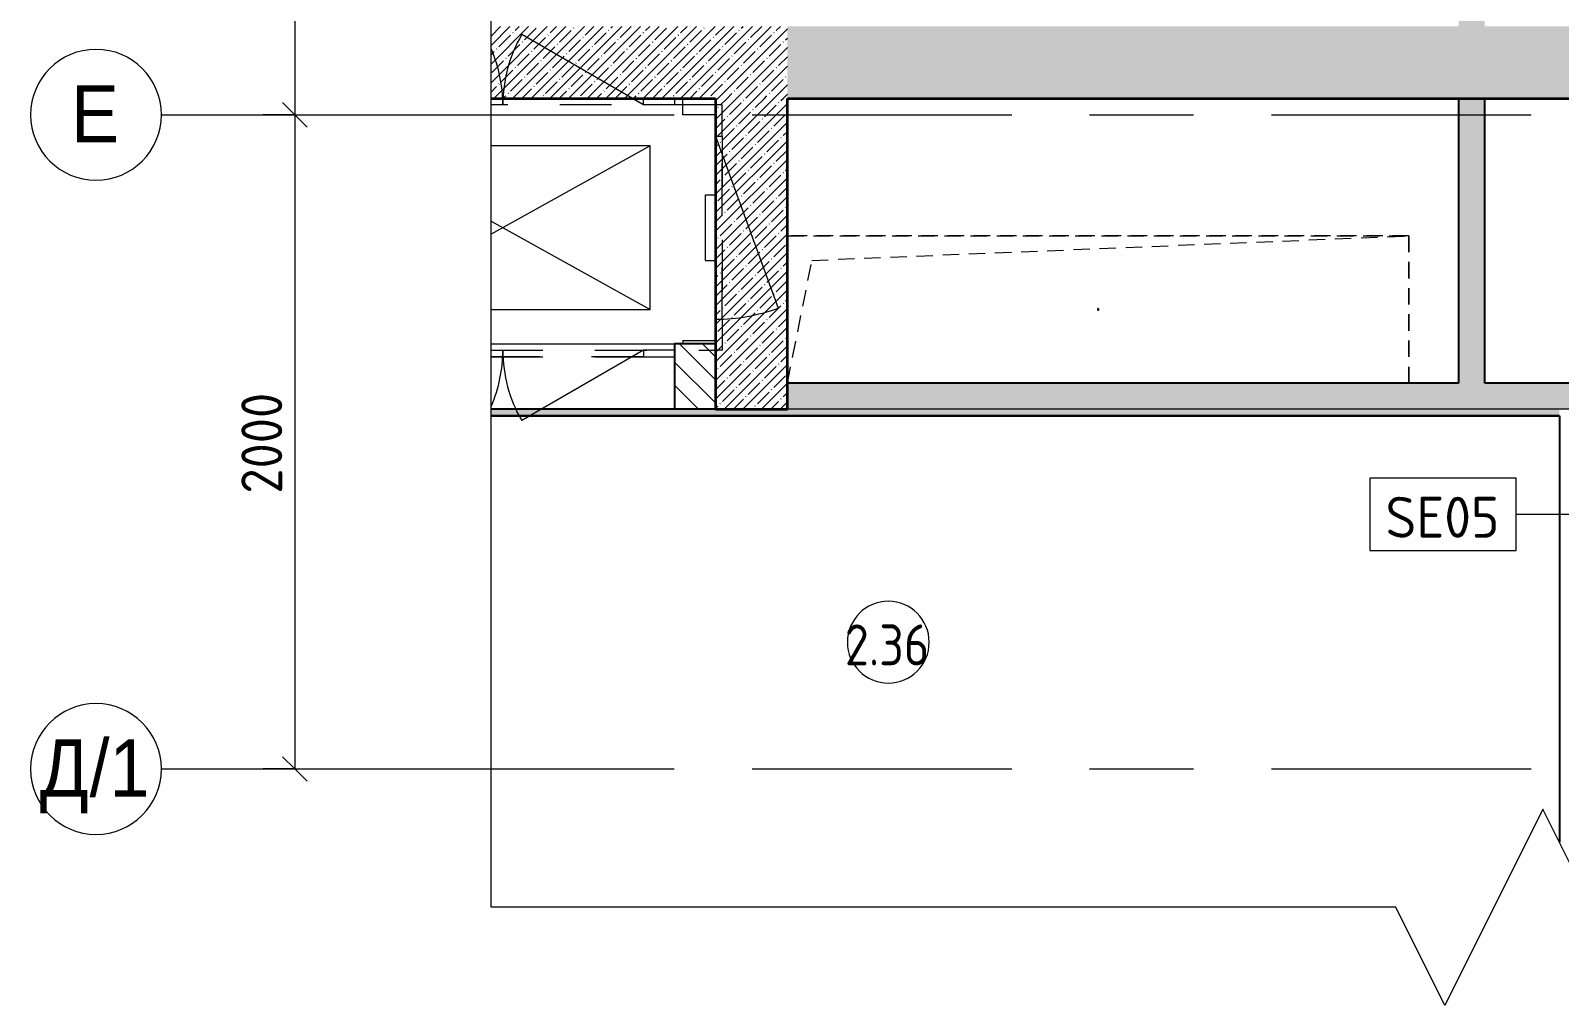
# Model space of a CAD drawing. Header units: millimetres. Extents: x 11693 to 241752, y -8553 to 29926.
# Drawn here: x 217568 to 222242, y 14277 to 17257 of the extents above; entities that cross this region are included whole.
import ezdxf

# ---------------------------------------------------------------- set-up
doc = ezdxf.new("R2010")
doc.units = ezdxf.units.MM
for name, pattern in [('200_ШТРИХ__ш1_п0_6_', [80, 50, -30]), ('Осевая', [1587.5, 317.5, -238.125, 793.75, -238.125]), ('Снесенные', [357.1875, 238.125, -119.0625]), ('Штрих', [317.5, 158.75, -158.75]), ('Штрих короткий', [150, 75, -75])]:
    doc.linetypes.add(name, pattern=pattern)
for name, color, linetype, lineweight in [('A-ANNO-DIMS', 7, 'Continuous', 9), ('A-ANNO-DIMS-50', 7, 'Continuous', 9), ('A-AREA-IDEN', 7, 'Continuous', 9), ('A-DETL-GENF', 7, 'Continuous', 9), ('A-DETL-MBND', 7, '200_ШТРИХ__ш1_п0_6_', 9), ('A-DOOR', 7, 'Continuous', 9), ('A-DOOR-7', 7, 'Штрих короткий', 9), ('A-GENM', 7, 'Continuous', 9), ('A-GENM-5', 7, 'Штрих', 9), ('A-WALL-2', 7, 'Continuous', 9), ('I-WALL', 7, 'Continuous', 9), ('M-EQPM', 7, 'Continuous', 9), ('M-EQPM-3', 7, 'Штрих', 9), ('M-EQPM-4', 7, 'Снесенные', 9), ('P-SANR-FIXT-IDEN', 7, 'Continuous', 9), ('Оси', 7, 'Continuous', 9), ('Оси-1', 7, 'Continuous', 20), ('Оси-2', 7, 'Осевая', 9)]:
    doc.layers.add(name, color=color, linetype=linetype, lineweight=lineweight)
for name, color, linetype, lineweight, true_color in [('A-WALL-1', 7, 'Continuous', 25, 0x3c3c3c), ('A-WALL-3', 7, 'Continuous', 35, 0x3c3c3c), ('A-WALL-FNSH-1', 7, 'Continuous', 15, 0x3c3c3c)]:
    doc.layers.add(name, color=color, linetype=linetype, lineweight=lineweight, true_color=true_color)
doc.styles.add('Arial', font='arial.ttf', dxfattribs={"width": 0.9, "height": 175})
doc.styles.add('GOST Common', font='GOST_Common.ttf', dxfattribs={"width": 0.9, "height": 125})
doc.styles.add('GOST Common_1', font='GOST_Common.ttf', dxfattribs={"height": 125})
doc.styles.add('ISOCPEUR', font='isocpeur.ttf', dxfattribs={"width": 0.9, "height": 125})
doc.dimstyles.new('ISO-2_5_0_9К_БОЛЬШОЙ', dxfattribs={"dimscale": 304.8, "dimtxt": 124.497647, "dimasz": 0.246063, "dimexe": 0.19685, "dimexo": 0.492126, "dimgap": 0, "dimtad": 1, "dimdec": 0, "dimrnd": 10, "dimzin": 0, "dimdsep": 46, "dimtxsty": 'ISOCPEUR', "dimblk1": 'OBLIQUE', "dimblk2": 'OBLIQUE', "dimsah": 1, "dimcen": 0.09, "dimdle": 0.19685, "dimazin": 0, "dimtfac": 1, "dimtdec": 4, "dimtix": 1, "dimtmove": 0, "dimatfit": 3, "dimfxl": 1, "dimtvp": 1, "dimtolj": 1, "dimtzin": 0, "dimarcsym": 2})
pattern_1 = [(45, (133392.07, 0), (-28.51196, 28.51196), []), (45, (133420.583, 0), (-28.51196, 28.51196), [50.403, -10.081, 1.676, -8.404])]
pattern_2 = [(135, (133392.07, 0), (-37.717076, -37.717076), [53.34, -8.89, 1.778, -8.89]), (135, (133392.07, 37.694), (-37.717076, -37.717076), []), (50, (133392.07, 0), (63.763904, -5.57885), [6.667, -73.342]), (355, (133392.07, 0), (-12.334876, 66.869514), [5.334, -58.674]), (100.451, (133397.385, -0.465), (51.43036, 61.29098), [5.667, -62.332]), (46.184, (133392.07, 17.78), (94.87722, -14.714836), [10.001, -110.014]), (96.636, (133399.98, 16.55), (83.091155, 86.599305), [8.5, -93.497]), (351.184, (133392.07, 17.78), (83.09204, 86.59928), [8.001, -88.011]), (21, (133400.96, 13.335), (53.064487, -35.792726), [6.667, -73.342]), (326, (133400.96, 13.335), (21.63066, 64.46546), [5.334, -58.674]), (71.451, (133405.38, 10.35), (74.69646, 28.672367), [5.667, -62.332]), (37.5, (133392.07, 0), (1.080413, 29.594271), [1.676, -56.286, 1.676, -57.887, -58.896]), (37.5, (133392.07, 0), (1.080413, 29.594271), [-117.526, 1.676, -57.22]), (7.5, (133392.07, 0), (23.386368, 35.063507), [1.676, -32.283, 1.676, -54.953, -22.447]), (7.5, (133392.07, 0), (23.386368, 35.063507), [-90.589, 1.676, -20.771]), (327.5, (133372.246, 0), (47.456567, -2.0054684), [1.676, -20.549, 1.676, -67.666, -92.011]), (327.5, (133372.246, 0), (47.456567, -2.0054684), [-91.567, 1.676, -90.335]), (317.5, (133363.356, 0), (51.844948, 8.89904), [1.676, -27.216, 1.676, -44.374, -65.341]), (317.5, (133363.356, 0), (51.844948, 8.89904), [-74.943, 1.676, -63.665])]

# ---------------------------------------------------------------- blocks, each defined once
blk = doc.blocks.new('DOR_Проход в стене_Прямоугольный - 1050x1150 EI30-23344994-Фрагмент 2_7')
at = {"layer": 'A-DOOR-7'}
for p, q in [((36.1, 100), (-525, 100)), ((36.1, -100), (-525, -100))]:
    blk.add_line(p, q, dxfattribs=at)
blk = doc.blocks.new('160_Подъемник - 160_Подъемник-23521422-Фрагмент 2_7')
at = {"layer": 'A-GENM'}
for p, q in [((220, 0), (592.4, 215)), ((220, 0), (592.4, 215)), ((566.4, 200), (592.4, 215)), ((-20, -95), (-20, 0)), ((-20, 0), (0, 0)), ((0, 0), (0, -95)), ((220, 20), (125, 20)), ((125, 20), (125, 0)), ((220, 20), (125, 20)), ((125, 20), (125, 0)), ((220, 0), (220, 20)), ((220, 0), (220, 20)), ((125, 0), (220, 0)), ((125, 0), (220, 0)), ((0, -655), (-191.5, -128.8)), ((0, -95), (-20, -95)), ((0, -655), (-20, -655)), ((-20, -655), (-20, -750)), ((0, -750), (0, -655)), ((-20, -750), (0, -750)), ((125, -770), (125, -750)), ((125, -750), (220, -750)), ((125, -770), (125, -750)), ((125, -750), (220, -750)), ((125, -770), (125, -750)), ((125, -750), (220, -750)), ((220, -770), (125, -770)), ((220, -770), (125, -770)), ((220, -750), (220, -770)), ((220, -750), (254.6, -770)), ((220, -750), (220, -770)), ((220, -750), (592.4, -965)), ((220, -750), (220, -770)), ((220, -750), (592.4, -965))]:
    blk.add_line(p, q, dxfattribs=at)
for centre, radius, start, end in [((220, 0), 430, 27.7919, 30), ((220, 0), 430, 0, 30), ((220, 0), 430, 0, 30), ((1080, 0), 430, 156.8036, 180), ((1080, 0), 430, 156.8036, 180), ((0, -655), 560, 90, 110), ((220, -750), 430, 330, 0), ((220, -750), 430, 330, 0), ((220, -750), 430, 357.3215, 0), ((1080, -750), 430, 180, 182.6785), ((1080, -750), 430, 180, 203.1964), ((1080, -750), 430, 180, 203.1964)]:
    blk.add_arc(centre, radius, start, end, dxfattribs=at)
at = {"layer": 'A-GENM-5'}
for p, q in [((686.1, 20), (220, 20)), ((220, 20), (686.1, 20)), ((686.1, 20), (220, 20)), ((220, 20), (686.1, 20)), ((-20, -95), (-20, -655)), ((-20, -655), (-20, -95)), ((686.1, -770), (220, -770)), ((220, -770), (686.1, -770)), ((220, -770), (224.1, -770))]:
    blk.add_line(p, q, dxfattribs=at)
at = {"layer": 'M-EQPM'}
for p, q in [((686.1, -395), (200, -125)), ((686.1, -125), (200, -125)), ((200, -125), (200, -625)), ((686.1, -125), (200, -125)), ((200, -125), (200, -625)), ((200, -625), (686.1, -355)), ((200, -625), (686.1, -625)), ((200, -625), (686.1, -625))]:
    blk.add_line(p, q, dxfattribs=at)
at = {"layer": 'M-EQPM-3'}
for p, q in [((686.1, 0), (0, 0)), ((0, 0), (0, -750)), ((0, -750), (686.1, -750))]:
    blk.add_line(p, q, dxfattribs=at)
blk = doc.blocks.new('Закладная деталь приямка - 150_100-20924311-Фрагмент 2_7')
at = {"layer": 'M-EQPM-4'}
for p, q in [((86170, 17000), (86170, 17050)), ((86270, 17000), (86170, 17000))]:
    blk.add_line(p, q, dxfattribs=at)
blk = doc.blocks.new('Закладная деталь приямка - 200_100-20924312-Фрагмент 2_7')
at = {"layer": 'M-EQPM-4'}
for p, q in [((86240, 16555), (86240, 16755)), ((86240, 16755), (86270, 16755)), ((86240, 16555), (86270, 16555))]:
    blk.add_line(p, q, dxfattribs=at)
blk = doc.blocks.new('Закладная деталь приямка - 150_100-V297-Фрагмент 2_7')
at = {"layer": 'M-EQPM-4'}
for q in [(86270, 16310), (86170, 16300)]:
    blk.add_line((86170, 16310), q, dxfattribs=at)
blk = doc.blocks.new('GM_Отверстие прямоугольное _в плите_ - Отверстие-21984421-Фрагмент 2_7')
at = {"layer": 'A-DETL-MBND'}
for p, q in [((-950, 225), (950, 225)), ((950, 225), (-950, 225)), ((-875, 150), (950, 225)), ((950, 225), (950, -225)), ((950, -225), (950, 225)), ((-950, -225), (-875, 150))]:
    blk.add_line(p, q, dxfattribs=at)
for start, end in [(360, 180), (180, 360)]:
    blk.add_arc((0, 0), 2.5, start, end, dxfattribs=at)
blk = doc.blocks.new('DET_L_Линия разрыва - М100-30949018-Фрагмент 2_7')
at = {"layer": 'A-DETL-GENF'}
blk.add_line((7396.5, 0), (3998.2, 0), dxfattribs=at)
blk = doc.blocks.new('DET_L_Линия разрыва - М100-30911503-Фрагмент 2_7')
at = {"layer": 'A-DETL-GENF'}
for p, q in [((2915.4, -300), (3215.4, 300)), ((3215.4, 300), (3365.4, 0)), ((0, 0), (2765.4, 0)), ((2765.4, 0), (2915.4, -300)), ((3365.4, 0), (6130.8, 0))]:
    blk.add_line(p, q, dxfattribs=at)
blk = doc.blocks.new('Ось сетки - D8-29747960-Фрагмент 2_7')
at = {"layer": 'Оси-1'}
for start, end in [(360, 180), (180, 360)]:
    blk.add_arc((0, 0), 4, start, end, dxfattribs=at)
blk = doc.blocks.new('DIMBLOCK55-Фрагмент 2_7')
at = {"layer": 'A-ANNO-DIMS-50', "lineweight": 20}
for p, q in [((218376, 18150), (218338.5, 18187.5)), ((218376, 18150), (218413.5, 18112.5)), ((218376, 17000), (218338.5, 17037.5)), ((218376, 17000), (218413.5, 16962.5))]:
    blk.add_line(p, q, dxfattribs=at)
at = {"layer": 'A-ANNO-DIMS-50'}
for p, q in [((218279, 18150), (218436, 18150)), ((218376, 18150), (218279, 18150)), ((218376, 18150), (218376, 17000)), ((218279, 17000), (218436, 17000)), ((218376, 17000), (218279, 17000))]:
    blk.add_line(p, q, dxfattribs=at)
at = {"layer": 'A-ANNO-DIMS-50', "color": 0, "insert": (218212.7, 17438.5), "char_height": 125, "width": 327.525, "attachment_point": 1, "rotation": 90, "line_spacing_factor": 1.149209, "style": 'ISOCPEUR'}
blk.add_mtext('1150', dxfattribs=at)
blk = doc.blocks.new('_Oblique')
at = {"color": 0, "linetype": 'ByBlock', "lineweight": -2}
blk.add_line((-0.5, -0.5), (0.5, 0.5), dxfattribs=at)
blk = doc.blocks.new('DIMBLOCK56-Фрагмент 2_7')
at = {"layer": 'A-ANNO-DIMS-50', "lineweight": 20}
for p, q in [((218376, 17000), (218338.5, 17037.5)), ((218376, 17000), (218413.5, 16962.5)), ((218376, 15000), (218338.5, 15037.5)), ((218376, 15000), (218413.5, 14962.5))]:
    blk.add_line(p, q, dxfattribs=at)
at = {"layer": 'A-ANNO-DIMS-50'}
for p, q in [((218279, 17000), (218436, 17000)), ((218376, 17000), (218279, 17000)), ((218376, 17000), (218376, 15000)), ((218279, 15000), (218436, 15000)), ((218376, 15000), (218279, 15000))]:
    blk.add_line(p, q, dxfattribs=at)
at = {"layer": 'A-ANNO-DIMS-50', "color": 0, "insert": (218212.7, 15842), "char_height": 125, "width": 379.239, "attachment_point": 1, "rotation": 90, "line_spacing_factor": 1.149209, "style": 'ISOCPEUR'}
blk.add_mtext('2000', dxfattribs=at)
blk = doc.blocks.new('Марка_Помещения - Номер-25198446-Фрагмент 2_7')
at = {"layer": 'A-AREA-IDEN'}
for start, end in [(360, 180), (180, 360)]:
    blk.add_arc((0, 0), 2.5, start, end, dxfattribs=at)
blk = doc.blocks.new('М_сантехническая_рамка1 - В рамке-30590747-Фрагмент 2_7')
at = {"layer": 'P-SANR-FIXT-IDEN'}
for p, q in [((4.293, 2.24), (-4.639, 2.24)), ((-4.639, 2.24), (-4.639, -2.178)), ((4.293, -2.178), (4.293, 2.24)), ((-4.639, -2.178), (4.293, -2.178))]:
    blk.add_line(p, q, dxfattribs=at)

msp = doc.modelspace()

# ---------------------------------------------------------------- hatches: boundary and pattern name
at = {"layer": 'I-WALL'}
h = msp.add_hatch(dxfattribs=at)
h.set_pattern_fill('FP_6', color=256, style=0, pattern_type=2)
h.set_pattern_definition(pattern_2)
h.paths.add_polyline_path([(222013.8, 16180), (222013.8, 17050), (221933.8, 17050), (221933.8, 16180)])
h.paths.add_polyline_path([(221933.8, 17270), (222013.8, 17270), (222013.8, 21235.8), (221933.8, 21235.8), (221933.8, 17290)])
h = msp.add_hatch(dxfattribs=at)
h.set_pattern_fill('FP_4', color=256, style=0, pattern_type=2)
h.set_pattern_definition(pattern_1)
h.paths.add_polyline_path([(219662.1, 17050), (219882.1, 17050), (219882.1, 17270), (218976, 17270), (218976, 17050)])
h = msp.add_hatch(dxfattribs=at)
h.set_pattern_fill('FP_4', color=256, style=0, pattern_type=2)
h.set_pattern_definition(pattern_1)
h.paths.add_polyline_path([(225106.9, 17050), (225106.9, 17270), (219882.1, 17270), (219882.1, 17050), (224782.8, 17050)])
h = msp.add_hatch(dxfattribs=at)
h.set_pattern_fill('FP_4', color=256, style=0, pattern_type=2)
h.set_pattern_definition(pattern_1)
h.paths.add_polyline_path([(219882.1, 16100), (219882.1, 17050), (219662.1, 17050), (219662.1, 16100)])
h = msp.add_hatch(dxfattribs=at)
h.set_pattern_fill('FP_1', color=256, style=0, pattern_type=2)
h.set_pattern_definition([(135, (133392.07, 0), (-35.35534, -35.35534), [])])
h.paths.add_polyline_path([(219662.1, 16100), (219662.1, 16300), (219537.1, 16300), (219537.1, 16100)])
h = msp.add_hatch(dxfattribs=at)
h.set_pattern_fill('FP_6', color=256, style=0, pattern_type=2)
h.set_pattern_definition(pattern_2)
h.paths.add_polyline_path([(223022.1, 16100), (223022.1, 16180), (219882.1, 16180), (219882.1, 16100), (222628.3, 16100)])
h = msp.add_hatch(dxfattribs=at)
h.set_pattern_fill('FP_10', color=256, style=0, pattern_type=2)
h.set_pattern_definition([(0, (133392.07, 0), (60.96, 15.24), [5.029, -40.691, 5.029, -40.691, -243.84]), (0, (133392.07, 0), (60.96, 15.24), [-91.44, 5.029, -86.411, 5.029, -40.691, -106.68]), (0, (133392.07, 0), (60.96, 15.24), [-228.6, 5.029, -25.451, 5.029, -71.171]), (120, (133414.93, 7.62), (-43.6782272, 45.1729086), [5.029, -40.691, 5.029, -40.691, -243.84]), (120, (133414.93, 7.62), (-43.6782272, 45.1729086), [-91.44, 5.029, -86.411, 5.029, -40.691, -106.68]), (120, (133414.93, 7.62), (-43.6782272, 45.1729086), [-228.6, 5.029, -25.451, 5.029, -71.171]), (240, (133422.55, 38.1), (-17.2817728, -60.4129086), [5.029, -40.691, 5.029, -40.691, -243.84]), (240, (133422.55, 38.1), (-17.2817728, -60.4129086), [-91.44, 5.029, -86.411, 5.029, -40.691, -106.68]), (240, (133422.55, 38.1), (-17.2817728, -60.4129086), [-228.6, 5.029, -25.451, 5.029, -71.171])])
h.paths.add_polyline_path([(222241.1, 16080), (222242.1, 16080), (222242.1, 16100), (218976, 16100), (218976, 16080), (222181.6, 16080)])

# ---------------------------------------------------------------- linework, layer by layer
at = {"layer": 'A-WALL-1'}
for p, q in [((221933.8, 17050), (221933.8, 16180)), ((222013.8, 16180), (222013.8, 17050)), ((219662.1, 16300), (219537.1, 16300)), ((219537.1, 16300), (219537.1, 16100)), ((221933.8, 16180), (219882.1, 16180)), ((222942.1, 16180), (222013.8, 16180)), ((219662.1, 16100), (218976, 16100)), ((222242.1, 16080), (218976, 16080)), ((222242.1, 16080), (222242.1, 14775.9))]:
    msp.add_line(p, q, dxfattribs=at)
at = {"layer": 'A-WALL-2'}
msp.add_line((222482.1, 16100), (219882.1, 16100), dxfattribs=at)
at = {"layer": 'A-WALL-3'}
for p, q in [((218976, 17050), (219662.1, 17050)), ((219662.1, 17050), (219662.1, 16100)), ((219882.1, 16100), (219882.1, 17050)), ((219882.1, 17050), (224382.8, 17050)), ((219662.1, 16100), (219882.1, 16100))]:
    msp.add_line(p, q, dxfattribs=at)
at = {"layer": 'A-WALL-FNSH-1'}
for p, q in [((218976, 16079), (222241.1, 16079)), ((222241.1, 16079), (222241.1, 14777.9))]:
    msp.add_line(p, q, dxfattribs=at)
at = {"layer": 'I-WALL'}
msp.add_line((218976, 16300), (219537.1, 16300), dxfattribs=at)
at = {"layer": 'P-SANR-FIXT-IDEN'}
msp.add_line((222524.3, 15778.4), (222109.3, 15778.4), dxfattribs=at)
at = {"layer": 'Оси'}
for p, q in [((217968.4, 17000), (219218.4, 17000)), ((217968.4, 15000), (219218.4, 15000))]:
    msp.add_line(p, q, dxfattribs=at)
at = {"layer": 'Оси-2'}
for p, q in [((219218.4, 17000), (223856.9, 17000)), ((219218.4, 15000), (223856.9, 15000))]:
    msp.add_line(p, q, dxfattribs=at)

# ---------------------------------------------------------------- block references
at = {"layer": 'A-AREA-IDEN', "xscale": 49.99999999999998, "yscale": 49.99999999999998, "zscale": 49.99999999999998}
msp.add_blockref('Марка_Помещения - Номер-25198446-Фрагмент 2_7', (220190.5, 15387.6), dxfattribs=at)
at = {"layer": 'A-DETL-GENF'}
for name, p, rotation in [('DET_L_Линия разрыва - М100-30949018-Фрагмент 2_7', (218976, 21973.7), 270.0000000000001), ('DET_L_Линия разрыва - М100-30911503-Фрагмент 2_7', (225106.9, 14577.2), 180)]:
    msp.add_blockref(name, p, dxfattribs=dict(at, rotation=rotation))
at = {"layer": 'A-DETL-MBND'}
msp.add_blockref('GM_Отверстие прямоугольное _в плите_ - Отверстие-21984421-Фрагмент 2_7', (220832.1, 16405), dxfattribs=at)
at = {"layer": 'A-DOOR', "rotation": 180}
msp.add_blockref('DOR_Проход в стене_Прямоугольный - 1050x1150 EI30-23344994-Фрагмент 2_7', (219012.1, 16200), dxfattribs=at)
at = {"layer": 'M-EQPM', "rotation": 180}
msp.add_blockref('160_Подъемник - 160_Подъемник-23521422-Фрагмент 2_7', (219662.1, 16280), dxfattribs=at)
at = {"layer": 'M-EQPM'}
for name in ['Закладная деталь приямка - 150_100-20924311-Фрагмент 2_7', 'Закладная деталь приямка - 200_100-20924312-Фрагмент 2_7', 'Закладная деталь приямка - 150_100-V297-Фрагмент 2_7']:
    msp.add_blockref(name, (133392.1, 0), dxfattribs=at)
at = {"layer": 'P-SANR-FIXT-IDEN', "xscale": 49.99999999999998, "yscale": 49.99999999999998, "zscale": 49.99999999999998}
msp.add_blockref('М_сантехническая_рамка1 - В рамке-30590747-Фрагмент 2_7', (221894.7, 15776.8), dxfattribs=at)
at = {"layer": 'Оси-1', "xscale": 49.99999999999998, "yscale": 49.99999999999998, "zscale": 49.99999999999998, "rotation": 269.9999999999994}
for p in [(217768.4, 17000), (217768.4, 15000)]:
    msp.add_blockref('Ось сетки - D8-29747960-Фрагмент 2_7', p, dxfattribs=at)

# ---------------------------------------------------------------- texts
at = {"layer": 'A-AREA-IDEN', "insert": (220057.7, 15441.9), "char_height": 125, "width": 331.899, "attachment_point": 1, "style": 'GOST Common'}
msp.add_mtext('2.36', dxfattribs=at)
at = {"layer": 'P-SANR-FIXT-IDEN', "insert": (221710.4, 15832.2), "char_height": 125, "width": 444.937, "attachment_point": 1, "style": 'GOST Common_1'}
msp.add_mtext('SE05', dxfattribs=at)
at = {"layer": 'Оси', "char_height": 175, "attachment_point": 1, "style": 'Arial'}
for s, insert, width in [('\\fArial|b0|i0|c204|p34|;\\W.9;Е', (217692, 17090.5), 180.38), ('/1', (217748.7, 15090.5), 227.278), ('\\fArial|b0|i0|c204|p34|;\\W.9;Д', (217596.8, 15090.5), 183.987)]:
    msp.add_mtext(s, dxfattribs=dict(at, insert=insert, width=width))

# ---------------------------------------------------------------- dimensions: what is measured, and where the dimension line sits
at = {"layer": 'A-ANNO-DIMS'}
for base, p1, p2, override, picture, middle in [((218376, 17000), (218429, 18150), (218429, 17000), {"dimpost": '<>', "dimfxl": 1150}, 'DIMBLOCK55-Фрагмент 2_7', (218313.5, 17575)), ((218376, 15000), (218429, 17000), (218429, 15000), {"dimpost": '<>', "dimfxl": 2000.000075}, 'DIMBLOCK56-Фрагмент 2_7', (218313.5, 16000))]:
    dim = msp.add_linear_dim(base=base, p1=p1, p2=p2, angle=90, dimstyle='ISO-2_5_0_9К_БОЛЬШОЙ', override=override, dxfattribs=at)
    dim.commit()
    dim.dimension.update_dxf_attribs({"geometry": picture, "text_midpoint": middle})

doc.saveas('drawing.dxf')
